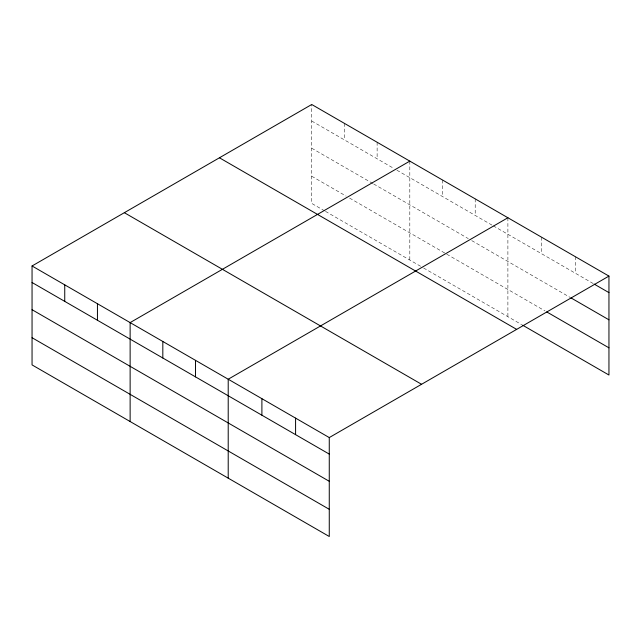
<?xml version="1.0" encoding="UTF-8"?>
<svg xmlns="http://www.w3.org/2000/svg" width="641" height="641" viewBox="0 0 641 641"><rect width="100%" height="100%" fill="white"/><g stroke="black" fill="none" stroke-linecap="round" stroke-linejoin="round"><path stroke-width="0.48" stroke-dasharray="3.21 2.4" d="M311.734 121.029L393.47 168.222M396.915 170.21L492.408 225.344M493.274 225.84L593.406 283.651M311.734 148.223L372.822 183.486M373.679 183.983L468.323 238.628M471.76 240.615L570.081 297.376M311.734 176.235L346.148 196.106M349.593 198.093L545.034 310.933M324.642 210.881L311.734 203.429L311.734 104.499M325.5 211.378L422.723 267.505M423.581 268.002L521.718 324.658M575.265 256.648L575.265 273.178M541.581 237.202L541.581 253.732M507.896 217.756L507.896 316.686M475.205 198.878L475.205 215.408M442.514 180.001L442.514 196.531M409.815 161.123L409.815 260.054M377.124 142.254L377.124 158.784M344.433 123.376L344.433 139.906"/><path stroke-width="0.96" d="M32.05 265.975L329.266 437.571L329.266 536.501L32.05 364.905L32.05 265.975L311.734 104.499L608.95 276.095L608.95 375.025L522.583 325.163M409.815 161.123L130.131 322.599L130.131 421.53M507.896 217.756L228.212 379.224L228.212 478.162M329.266 437.571L608.95 276.095M594.271 284.147L608.95 292.625M570.947 297.873L608.95 319.819M546.765 311.927L608.95 347.831M219.438 157.79L516.654 329.378M124.346 212.692L421.562 384.28M32.05 282.505L329.266 454.1M32.05 309.699L329.266 481.295M32.05 337.711L329.266 509.307M295.581 418.124L295.581 434.654M261.897 398.678L261.897 415.208M195.521 360.354L195.521 376.884M162.822 341.477L162.822 358.007M97.44 303.73L97.44 320.26M64.741 284.852L64.741 301.382"/></g></svg>
